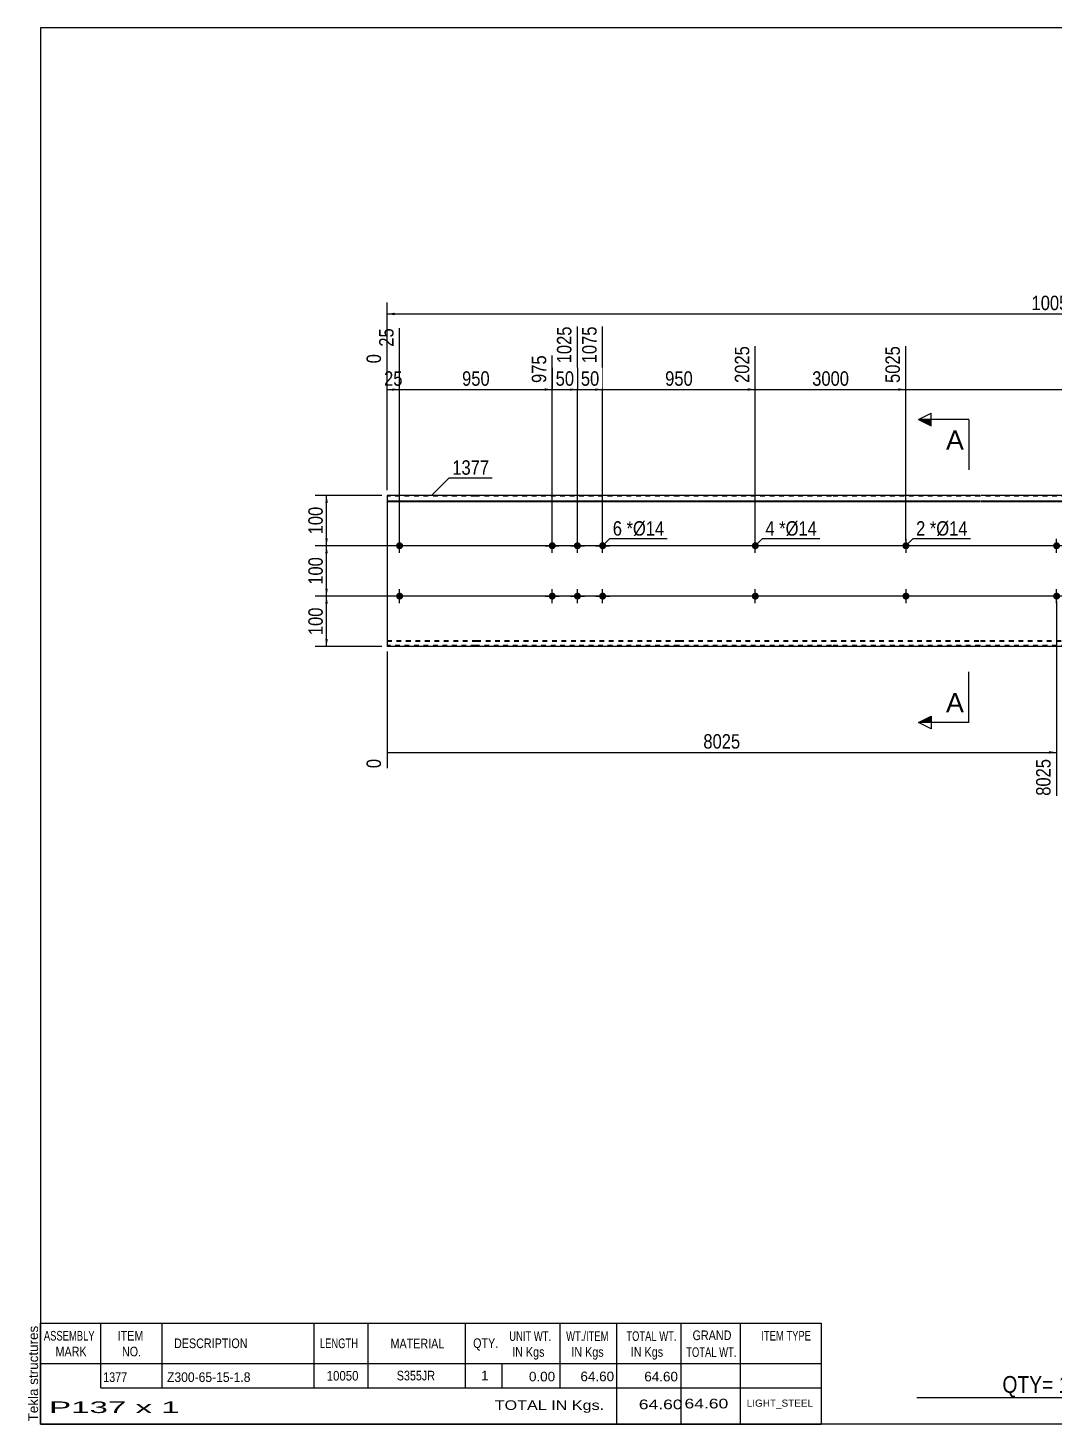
# Model space of a CAD drawing. Header units: millimetres. Extents: x -71 to 331, y -169 to 108.
# Drawn here: x -71.3 to 132.4, y -169.3 to 107.8 of the extents above; entities that cross this region are included whole.
import ezdxf

# ---------------------------------------------------------------- set-up
doc = ezdxf.new("R2010")
doc.units = ezdxf.units.MM
doc.linetypes.add('DXK_LINE_DOT1', pattern=[1.8814, 0.9407, -0.9407])
doc.styles.add('Arial', font='ARIAL.TTF', dxfattribs={"height": 0.2})
doc.styles.add('Arial Narrow', font='ARIALN.TTF', dxfattribs={"height": 0.2})

# ---------------------------------------------------------------- blocks, each defined once
blk = doc.blocks.new('Unknown-629086213-1734')
at = {"color": 5, "linetype": 'Continuous'}
for p, q in [((331.25, 107.75), (-68.75, 107.75)), ((-68.75, 107.75), (-68.75, -169.25)), ((331.25, -169.25), (331.25, 107.75)), ((-68.75, -169.25), (331.25, -169.25))]:
    blk.add_line(p, q, dxfattribs=at)
at = {"color": 174, "linetype": 'Continuous', "style": 'Arial'}
blk.add_text('Tekla structures', height=1.9102, rotation=90, dxfattribs=at).set_placement((-69.25, -168.75))
blk = doc.blocks.new('Part-629086213-1218 - 1203')
at = {"color": 2, "linetype": 'Continuous'}
for p, q in [((0, 15), (0, -15)), ((17.6, 15), (0, 15)), ((0, 13.94), (17.6, 13.94)), ((57.89, 15), (17.7, 15)), ((17.7, 13.94), (57.89, 13.94)), ((88.18, 15), (57.99, 15)), ((57.99, 13.94), (88.18, 13.94)), ((117.68, 15), (88.28, 15)), ((88.28, 13.94), (117.68, 13.94)), ((147.98, 15), (117.78, 15)), ((117.78, 13.94), (147.98, 13.94)), ((177.48, 15), (148.08, 15)), ((148.08, 13.94), (177.48, 13.94)), ((217.77, 15), (177.58, 15)), ((177.58, 13.94), (217.77, 13.94)), ((247.27, 15), (217.87, 15)), ((217.87, 13.94), (247.27, 13.94)), ((264.97, 15), (247.37, 15)), ((247.37, 13.94), (264.97, 13.94)), ((264.97, 13.94), (264.97, 15)), ((264.97, -15), (264.97, 13.94)), ((0, 13.81), (17.6, 13.81)), ((17.7, 13.81), (57.89, 13.81)), ((57.99, 13.81), (88.18, 13.81)), ((88.28, 13.81), (117.68, 13.81)), ((117.78, 13.81), (147.98, 13.81)), ((148.08, 13.81), (177.48, 13.81)), ((177.58, 13.81), (217.77, 13.81)), ((217.87, 13.81), (247.27, 13.81)), ((247.37, 13.81), (264.97, 13.81)), ((17.6, -15), (0, -15)), ((57.89, -15), (17.7, -15)), ((88.18, -15), (57.99, -15)), ((117.68, -15), (88.28, -15)), ((147.98, -15), (117.78, -15)), ((177.48, -15), (148.08, -15)), ((217.77, -15), (177.58, -15)), ((247.27, -15), (217.87, -15)), ((264.97, -15), (247.37, -15))]:
    blk.add_line(p, q, dxfattribs=at)
at = {"color": 7, "linetype": 'DXK_LINE_DOT1'}
for p, q in [((17.6, 14.82), (0, 14.82)), ((57.89, 14.82), (17.7, 14.82)), ((88.18, 14.82), (57.99, 14.82)), ((117.68, 14.82), (88.28, 14.82)), ((147.98, 14.82), (117.78, 14.82)), ((177.48, 14.82), (148.08, 14.82)), ((217.77, 14.82), (177.58, 14.82)), ((247.27, 14.82), (217.87, 14.82)), ((264.97, 14.82), (247.37, 14.82)), ((0, -13.81), (17.6, -13.81)), ((17.7, -13.81), (57.89, -13.81)), ((57.99, -13.81), (88.18, -13.81)), ((88.28, -13.81), (117.68, -13.81)), ((117.78, -13.81), (147.98, -13.81)), ((148.08, -13.81), (177.48, -13.81)), ((177.58, -13.81), (217.77, -13.81)), ((217.87, -13.81), (247.27, -13.81)), ((247.37, -13.81), (264.97, -13.81)), ((0, -13.94), (17.6, -13.94)), ((17.6, -14.82), (0, -14.82)), ((17.7, -13.94), (57.89, -13.94)), ((57.89, -14.82), (17.7, -14.82)), ((57.99, -13.94), (88.18, -13.94)), ((88.18, -14.82), (57.99, -14.82)), ((88.28, -13.94), (117.68, -13.94)), ((117.68, -14.82), (88.28, -14.82)), ((117.78, -13.94), (147.98, -13.94)), ((147.98, -14.82), (117.78, -14.82)), ((148.08, -13.94), (177.48, -13.94)), ((177.48, -14.82), (148.08, -14.82)), ((177.58, -13.94), (217.77, -13.94)), ((217.77, -14.82), (177.58, -14.82)), ((217.87, -13.94), (247.27, -13.94)), ((247.27, -14.82), (217.87, -14.82)), ((247.37, -13.94), (264.97, -13.94)), ((264.97, -14.82), (247.37, -14.82))]:
    blk.add_line(p, q, dxfattribs=at)
blk = doc.blocks.new('Bolt-629086213-1220 - 1203')
at = {"linetype": 'Continuous'}
for points in [[(132.18, -5, -1), (133.58, -5, -1)], [(261.77, -5, -1), (263.17, -5, -1)]]:
    blk.add_hatch(color=3, dxfattribs=at).paths.add_polyline_path(points)
at = {"color": 3, "linetype": 'Continuous'}
for p, q in [((134.28, -5), (131.48, -5)), ((132.88, -6.4), (132.88, -3.6)), ((263.87, -5), (261.07, -5)), ((262.47, -6.4), (262.47, -3.6))]:
    blk.add_line(p, q, dxfattribs=at)
blk = doc.blocks.new('Bolt-629086213-1221 - 1203')
at = {"linetype": 'Continuous'}
for points in [[(103.68, 5, -1), (102.28, 5, -1)], [(103.68, -5, -1), (102.28, -5, -1)]]:
    blk.add_hatch(color=3, dxfattribs=at).paths.add_polyline_path(points)
at = {"color": 3, "linetype": 'Continuous'}
for p, q in [((102.98, 6.4), (102.98, 3.6)), ((104.38, 5), (101.58, 5)), ((104.38, -5), (101.58, -5)), ((102.98, -3.6), (102.98, -6.4))]:
    blk.add_line(p, q, dxfattribs=at)
blk = doc.blocks.new('Bolt-629086213-1222 - 1203')
at = {"linetype": 'Continuous'}
for points in [[(132.18, 5, -1), (133.58, 5, -1)], [(261.77, 5, -1), (263.17, 5, -1)]]:
    blk.add_hatch(color=3, dxfattribs=at).paths.add_polyline_path(points)
at = {"color": 3, "linetype": 'Continuous'}
for p, q in [((132.88, 3.6), (132.88, 6.4)), ((262.47, 3.6), (262.47, 6.4)), ((134.28, 5), (131.48, 5)), ((263.87, 5), (261.07, 5))]:
    blk.add_line(p, q, dxfattribs=at)
blk = doc.blocks.new('Bolt-629086213-1225 - 1203')
at = {"linetype": 'Continuous'}
for points in [[(32.09, 5, -1), (33.49, 5, -1)], [(37.09, 5, -1), (38.49, 5, -1)], [(42.09, 5, -1), (43.49, 5, -1)], [(32.09, -5, -1), (33.49, -5, -1)], [(37.09, -5, -1), (38.49, -5, -1)], [(42.09, -5, -1), (43.49, -5, -1)]]:
    blk.add_hatch(color=3, dxfattribs=at).paths.add_polyline_path(points)
at = {"color": 3, "linetype": 'Continuous'}
for p, q in [((32.79, 3.6), (32.79, 6.4)), ((37.79, 3.6), (37.79, 6.4)), ((42.79, 3.6), (42.79, 6.4)), ((31.39, 5), (34.19, 5)), ((36.39, 5), (39.19, 5)), ((41.39, 5), (44.19, 5)), ((31.39, -5), (34.19, -5)), ((32.79, -6.4), (32.79, -3.6)), ((36.39, -5), (39.19, -5)), ((37.79, -6.4), (37.79, -3.6)), ((41.39, -5), (44.19, -5)), ((42.79, -6.4), (42.79, -3.6))]:
    blk.add_line(p, q, dxfattribs=at)
blk = doc.blocks.new('Bolt-629086213-1226 - 1203')
at = {"linetype": 'Continuous'}
for points in [[(1.8, 5, -1), (3.2, 5, -1)], [(72.39, 5, -1), (73.79, 5, -1)]]:
    blk.add_hatch(color=3, dxfattribs=at).paths.add_polyline_path(points)
at = {"color": 3, "linetype": 'Continuous'}
for p, q in [((2.5, 3.6), (2.5, 6.4)), ((73.09, 3.6), (73.09, 6.4)), ((3.9, 5), (1.1, 5)), ((74.49, 5), (71.69, 5))]:
    blk.add_line(p, q, dxfattribs=at)
blk = doc.blocks.new('Bolt-629086213-1227 - 1203')
at = {"linetype": 'Continuous'}
for points in [[(1.8, -5, -1), (3.2, -5, -1)], [(72.39, -5, -1), (73.79, -5, -1)]]:
    blk.add_hatch(color=3, dxfattribs=at).paths.add_polyline_path(points)
at = {"color": 3, "linetype": 'Continuous'}
for p, q in [((3.9, -5), (1.1, -5)), ((2.5, -6.4), (2.5, -3.6)), ((74.49, -5), (71.69, -5)), ((73.09, -6.4), (73.09, -3.6))]:
    blk.add_line(p, q, dxfattribs=at)
blk = doc.blocks.new('StraightDimension-629086213-1328 - 1203')
at = {"linetype": 'Continuous'}
for points in [[(-12.25, 3.5), (-12, 5), (-11.75, 3.5)], [(-11.75, -3.5), (-12, -5), (-12.25, -3.5)]]:
    blk.add_hatch(color=7, dxfattribs=at).paths.add_polyline_path(points)
at = {"color": 7, "linetype": 'Continuous'}
for p, q in [((131.88, 5), (-14.25, 5)), ((-12, -5), (-12, 5)), ((131.88, -5), (-14.25, -5))]:
    blk.add_line(p, q, dxfattribs=at)
at = {"color": 0}
blk.add_wipeout([(-12.15, 3.34), (-16.35, 3.34), (-16.35, -3.34), (-12.15, -3.34)], dxfattribs=at)
at = {"color": 3, "style": 'Arial Narrow'}
blk.add_text('100', height=2.863, rotation=90.0002, dxfattribs=at).set_placement((-12.75, -2.74))
blk = doc.blocks.new('StraightDimension-629086213-1297 - 1203')
at = {"linetype": 'Continuous'}
blk.add_hatch(color=7, dxfattribs=at).paths.add_polyline_path([(71.59, 36.25), (73.09, 36), (71.59, 35.75)])
at = {"color": 7, "linetype": 'Continuous'}
for p, q in [((42.79, 6), (42.79, 48.51)), ((73.09, 6), (73.09, 44.61)), ((42.79, 36), (73.09, 36))]:
    blk.add_line(p, q, dxfattribs=at)
at = {"color": 0, "linetype": 'Continuous'}
blk.add_wipeout([(72.49, 45.21), (68.29, 45.21), (68.29, 36.7), (72.49, 36.7)], dxfattribs=at)
at = {"color": 0}
blk.add_wipeout([(61.28, 36.15), (61.28, 40.35), (54.6, 40.35), (54.6, 36.15)], dxfattribs=at)
at = {"color": 3, "linetype": 'Continuous', "style": 'Arial Narrow'}
blk.add_text('2025', height=2.863, rotation=90.0002, dxfattribs=at).set_placement((71.89, 37.3))
at = {"color": 3, "style": 'Arial Narrow'}
blk.add_text('950', height=2.863, dxfattribs=at).set_placement((55.2, 36.75))
blk = doc.blocks.new('StraightDimension-629086213-1301 - 1203')
at = {"linetype": 'Continuous'}
blk.add_hatch(color=7, dxfattribs=at).paths.add_polyline_path([(1, 36.25), (2.5, 36), (1, 35.75)])
at = {"color": 7, "linetype": 'Continuous'}
for p, q in [((2.5, 6), (2.5, 48.16)), ((0, 16), (0, 43.03)), ((0, 36), (2.5, 36))]:
    blk.add_line(p, q, dxfattribs=at)
at = {"color": 0, "linetype": 'Continuous'}
blk.add_wipeout([(1.9, 48.76), (-2.3, 48.76), (-2.3, 43.9), (1.9, 43.9)], dxfattribs=at)
at = {"color": 0}
blk.add_wipeout([(3.68, 36.15), (3.68, 40.35), (-1.18, 40.35), (-1.18, 36.15)], dxfattribs=at)
at = {"color": 0, "linetype": 'Continuous'}
blk.add_wipeout([(-0.6, 43.63), (-4.8, 43.63), (-4.8, 40.6), (-0.6, 40.6)], dxfattribs=at)
at = {"color": 3, "linetype": 'Continuous', "style": 'Arial Narrow'}
for s, height, p in [('25', 2.863, (1.3, 44.5)), ('0', 2.86, (-1.2, 41.2))]:
    blk.add_text(s, height=height, rotation=90.0002, dxfattribs=at).set_placement(p)
at = {"color": 3, "style": 'Arial Narrow'}
blk.add_text('25', height=2.863, dxfattribs=at).set_placement((-0.58, 36.75))
blk = doc.blocks.new('StraightDimension-629086213-1329 - 1203')
at = {"linetype": 'Continuous'}
for points in [[(-12.25, -6.5), (-12, -5), (-11.75, -6.5)], [(-11.75, -13.5), (-12, -15), (-12.25, -13.5)]]:
    blk.add_hatch(color=7, dxfattribs=at).paths.add_polyline_path(points)
at = {"color": 7, "linetype": 'Continuous'}
for p, q in [((131.88, -5), (-14.25, -5)), ((-12, -15), (-12, -5)), ((-1, -15), (-14.25, -15))]:
    blk.add_line(p, q, dxfattribs=at)
at = {"color": 0}
blk.add_wipeout([(-12.15, -6.66), (-16.35, -6.66), (-16.35, -13.34), (-12.15, -13.34)], dxfattribs=at)
at = {"color": 3, "style": 'Arial Narrow'}
blk.add_text('100', height=2.863, rotation=90.0002, dxfattribs=at).set_placement((-12.75, -12.74))
blk = doc.blocks.new('StraightDimension-629086213-1265 - 1203')
at = {"linetype": 'Continuous'}
blk.add_hatch(color=7, dxfattribs=at).paths.add_polyline_path([(131.38, -35.75), (132.88, -36), (131.38, -36.25)])
at = {"color": 7, "linetype": 'Continuous'}
for p, q in [((132.88, -6), (132.88, -44.61)), ((0, -16), (0, -39.13)), ((0, -36), (132.88, -36))]:
    blk.add_line(p, q, dxfattribs=at)
at = {"color": 0}
blk.add_wipeout([(70.7, -35.85), (70.7, -31.65), (62.18, -31.65), (62.18, -35.85)], dxfattribs=at)
at = {"color": 0, "linetype": 'Continuous'}
for points in [[(-0.6, -36.7), (-4.8, -36.7), (-4.8, -39.73), (-0.6, -39.73)], [(132.28, -36.7), (128.08, -36.7), (128.08, -45.21), (132.28, -45.21)]]:
    blk.add_wipeout(points, dxfattribs=at)
at = {"color": 3, "style": 'Arial Narrow'}
blk.add_text('8025', height=2.863, dxfattribs=at).set_placement((62.78, -35.25))
at = {"color": 3, "linetype": 'Continuous', "style": 'Arial Narrow'}
for s, height, p in [('0', 2.86, (-1.2, -39.13)), ('8025', 2.863, (131.68, -44.61))]:
    blk.add_text(s, height=height, rotation=90.0002, dxfattribs=at).set_placement(p)
blk = doc.blocks.new('StraightDimension-629086213-1295 - 1203')
at = {"linetype": 'Continuous'}
blk.add_hatch(color=7, dxfattribs=at).paths.add_polyline_path([(263.47, 36.25), (264.97, 36), (263.47, 35.75)])
at = {"color": 7, "linetype": 'Continuous'}
for p, q in [((102.98, 6), (102.98, 44.61)), ((264.97, 16), (264.97, 46.44)), ((102.98, 36), (264.97, 36))]:
    blk.add_line(p, q, dxfattribs=at)
at = {"color": 0, "linetype": 'Continuous'}
blk.add_wipeout([(264.37, 47.04), (260.17, 47.04), (260.17, 36.7), (264.37, 36.7)], dxfattribs=at)
at = {"color": 0}
blk.add_wipeout([(188.23, 36.15), (188.23, 40.35), (179.72, 40.35), (179.72, 36.15)], dxfattribs=at)
at = {"color": 3, "linetype": 'Continuous', "style": 'Arial Narrow'}
blk.add_text('10050', height=2.863, rotation=90.0002, dxfattribs=at).set_placement((263.77, 37.3))
at = {"color": 3, "style": 'Arial Narrow'}
blk.add_text('5025', height=2.863, dxfattribs=at).set_placement((180.32, 36.75))
blk = doc.blocks.new('StraightDimension-629086213-1296 - 1203')
at = {"linetype": 'Continuous'}
blk.add_hatch(color=7, dxfattribs=at).paths.add_polyline_path([(101.48, 36.25), (102.98, 36), (101.48, 35.75)])
at = {"color": 7, "linetype": 'Continuous'}
for p, q in [((73.09, 6), (73.09, 44.61)), ((102.98, 6), (102.98, 44.61)), ((73.09, 36), (102.98, 36))]:
    blk.add_line(p, q, dxfattribs=at)
at = {"color": 0, "linetype": 'Continuous'}
blk.add_wipeout([(102.38, 45.21), (98.18, 45.21), (98.18, 36.7), (102.38, 36.7)], dxfattribs=at)
at = {"color": 0}
blk.add_wipeout([(92.29, 36.15), (92.29, 40.35), (83.78, 40.35), (83.78, 36.15)], dxfattribs=at)
at = {"color": 3, "linetype": 'Continuous', "style": 'Arial Narrow'}
blk.add_text('5025', height=2.863, rotation=90.0002, dxfattribs=at).set_placement((101.78, 37.3))
at = {"color": 3, "style": 'Arial Narrow'}
blk.add_text('3000', height=2.863, dxfattribs=at).set_placement((84.38, 36.75))
blk = doc.blocks.new('StraightDimension-629086213-1298 - 1203')
at = {"linetype": 'Continuous'}
blk.add_hatch(color=7, dxfattribs=at).paths.add_polyline_path([(41.29, 36.25), (42.79, 36), (41.29, 35.75)])
at = {"color": 7, "linetype": 'Continuous'}
for p, q in [((37.79, 6), (37.79, 48.51)), ((42.79, 6), (42.79, 48.51)), ((37.79, 36), (42.79, 36))]:
    blk.add_line(p, q, dxfattribs=at)
at = {"color": 0}
blk.add_wipeout([(42.72, 36.15), (42.72, 40.35), (37.87, 40.35), (37.87, 36.15)], dxfattribs=at)
at = {"color": 0, "linetype": 'Continuous'}
blk.add_wipeout([(42.19, 49.11), (37.99, 49.11), (37.99, 40.6), (42.19, 40.6)], dxfattribs=at)
at = {"color": 3, "linetype": 'Continuous', "style": 'Arial Narrow'}
blk.add_text('1075', height=2.863, rotation=90.0002, dxfattribs=at).set_placement((41.59, 41.2))
at = {"color": 3, "style": 'Arial Narrow'}
blk.add_text('50', height=2.863, dxfattribs=at).set_placement((38.47, 36.75))
blk = doc.blocks.new('StraightDimension-629086213-1299 - 1203')
at = {"linetype": 'Continuous'}
blk.add_hatch(color=7, dxfattribs=at).paths.add_polyline_path([(36.29, 36.25), (37.79, 36), (36.29, 35.75)])
at = {"color": 7, "linetype": 'Continuous'}
for p, q in [((37.79, 6), (37.79, 48.51)), ((32.79, 6), (32.79, 42.78)), ((32.79, 36), (37.79, 36))]:
    blk.add_line(p, q, dxfattribs=at)
at = {"color": 0}
blk.add_wipeout([(37.72, 36.15), (37.72, 40.35), (32.87, 40.35), (32.87, 36.15)], dxfattribs=at)
at = {"color": 0, "linetype": 'Continuous'}
blk.add_wipeout([(37.19, 49.11), (32.99, 49.11), (32.99, 40.6), (37.19, 40.6)], dxfattribs=at)
at = {"color": 3, "linetype": 'Continuous', "style": 'Arial Narrow'}
blk.add_text('1025', height=2.863, rotation=90.0002, dxfattribs=at).set_placement((36.59, 41.2))
at = {"color": 3, "style": 'Arial Narrow'}
blk.add_text('50', height=2.863, dxfattribs=at).set_placement((33.47, 36.75))
blk = doc.blocks.new('StraightDimension-629086213-1300 - 1203')
at = {"linetype": 'Continuous'}
blk.add_hatch(color=7, dxfattribs=at).paths.add_polyline_path([(31.29, 36.25), (32.79, 36), (31.29, 35.75)])
at = {"color": 7, "linetype": 'Continuous'}
for p, q in [((2.5, 6), (2.5, 48.16)), ((32.79, 6), (32.79, 42.78)), ((2.5, 36), (32.79, 36))]:
    blk.add_line(p, q, dxfattribs=at)
at = {"color": 0, "linetype": 'Continuous'}
blk.add_wipeout([(32.19, 43.38), (27.99, 43.38), (27.99, 36.7), (32.19, 36.7)], dxfattribs=at)
at = {"color": 0}
blk.add_wipeout([(20.99, 36.15), (20.99, 40.35), (14.3, 40.35), (14.3, 36.15)], dxfattribs=at)
at = {"color": 3, "linetype": 'Continuous', "style": 'Arial Narrow'}
blk.add_text('975', height=2.863, rotation=90.0002, dxfattribs=at).set_placement((31.59, 37.3))
at = {"color": 3, "style": 'Arial Narrow'}
blk.add_text('950', height=2.863, dxfattribs=at).set_placement((14.9, 36.75))
blk = doc.blocks.new('StraightDimension-629086213-1327 - 1203')
at = {"linetype": 'Continuous'}
for points in [[(-12.25, 13.5), (-12, 15), (-11.75, 13.5)], [(-11.75, 6.5), (-12, 5), (-12.25, 6.5)]]:
    blk.add_hatch(color=7, dxfattribs=at).paths.add_polyline_path(points)
at = {"color": 7, "linetype": 'Continuous'}
for p, q in [((-1, 15), (-14.25, 15)), ((-12, 5), (-12, 15)), ((131.88, 5), (-14.25, 5))]:
    blk.add_line(p, q, dxfattribs=at)
at = {"color": 0}
blk.add_wipeout([(-12.15, 13.34), (-16.35, 13.34), (-16.35, 6.66), (-12.15, 6.66)], dxfattribs=at)
at = {"color": 3, "style": 'Arial Narrow'}
blk.add_text('100', height=2.863, rotation=90.0002, dxfattribs=at).set_placement((-12.75, 7.26))
blk = doc.blocks.new('StraightDimension-629086213-1351 - 1203')
at = {"linetype": 'Continuous'}
for points in [[(1.5, 50.75), (0, 51), (1.5, 51.25)], [(263.47, 51.25), (264.97, 51), (263.47, 50.75)]]:
    blk.add_hatch(color=7, dxfattribs=at).paths.add_polyline_path(points)
at = {"color": 7, "linetype": 'Continuous'}
for p, q in [((0, 16), (0, 53.25)), ((264.97, 16), (264.97, 53.25)), ((0, 51), (264.97, 51))]:
    blk.add_line(p, q, dxfattribs=at)
at = {"color": 0}
blk.add_wipeout([(137.66, 51.15), (137.66, 55.35), (127.31, 55.35), (127.31, 51.15)], dxfattribs=at)
at = {"color": 3, "style": 'Arial Narrow'}
blk.add_text('10050', height=2.863, dxfattribs=at).set_placement((127.91, 51.75))
blk = doc.blocks.new('CBS_BOM-629086213-1784')
at = {"color": 7, "linetype": 'Continuous'}
for p, q in [((-68.78, -157.28), (-68.78, -149.28)), ((-68.78, -149.28), (86.14, -149.28)), ((-56.78, -157.28), (-56.78, -149.28)), ((-44.59, -157.28), (-44.59, -149.28)), ((-14.43, -157.28), (-14.43, -149.28)), ((-3.75, -157.28), (-3.75, -149.28)), ((15.57, -157.28), (15.57, -149.28)), ((34.37, -157.28), (34.37, -149.28)), ((45.58, -157.28), (45.58, -149.28)), ((58.37, -157.28), (58.37, -149.28)), ((70.12, -157.28), (70.12, -149.28)), ((86.14, -149.29), (86.14, -157.27)), ((-68.78, -157.28), (86.14, -157.28)), ((-68.78, -162.08), (-68.78, -157.28)), ((-56.78, -162.08), (-56.78, -157.28)), ((-44.59, -162.08), (-44.59, -157.28)), ((-14.43, -162.08), (-14.43, -157.28)), ((-3.75, -162.08), (-3.75, -157.28)), ((15.57, -162.08), (15.57, -157.28)), ((22.83, -162.08), (22.83, -157.28)), ((34.37, -162.08), (34.37, -157.28)), ((45.58, -162.08), (45.58, -157.28)), ((58.37, -162.08), (58.37, -157.28)), ((70.14, -162.08), (70.14, -157.28)), ((86.14, -157.28), (86.14, -162.08)), ((-68.78, -169.28), (-68.78, -162.1)), ((-56.78, -162.08), (86.14, -162.08)), ((45.58, -169.28), (45.58, -162.1)), ((58.37, -169.28), (58.37, -162.1)), ((70.18, -169.28), (70.18, -162.1)), ((86.14, -162.08), (86.14, -169.28)), ((-68.78, -169.28), (86.14, -169.28))]:
    blk.add_line(p, q, dxfattribs=at)
at = {"color": 3, "linetype": 'Continuous', "style": 'Arial'}
for s, height, width, p in [('ASSEMBLY', 1.91, 0.7, (-68.1, -152.71)), ('ITEM', 1.91, 0.8, (-53.45, -152.71)), ('DESCRIPTION', 1.9102, 0.8, (-42.27, -154.21)), ('LENGTH', 1.91, 0.7, (-13.32, -154.21)), ('MATERIAL', 1.91, 0.8, (0.7, -154.26)), ('QTY.', 1.91, 0.8, (17.09, -154.18)), ('UNIT WT.', 1.91, 0.7, (24.26, -152.78)), ('WT./ITEM', 1.91, 0.7, (35.55, -152.78)), ('TOTAL WT.', 1.91, 0.7, (47.49, -152.78)), ('GRAND', 1.91, 0.8, (60.64, -152.62)), ('ITEM TYPE', 1.91, 0.7, (74.28, -152.7)), ('MARK', 1.91, 0.8, (-65.78, -155.84)), ('NO.', 1.91, 0.8, (-52.6, -155.84)), ('IN Kgs', 1.91, 0.8, (24.84, -155.92)), ('IN Kgs', 1.91, 0.8, (36.59, -155.92)), ('IN Kgs', 1.91, 0.8, (48.38, -155.92)), ('TOTAL WT.', 1.91, 0.7, (59.38, -155.96))]:
    blk.add_text(s, height=height, dxfattribs=dict(at, width=width)).set_placement(p)
at = {"color": 7, "linetype": 'Continuous', "style": 'Arial'}
for s, height, width, p in [('1377', 1.91, 0.8, (-56.32, -160.93)), ('Z300-65-15-1.8', 1.9102, 0.9, (-43.65, -160.93)), ('10050', 1.91, 0.85, (-11.97, -160.65)), ('S355JR', 1.91, 0.8, (1.94, -160.62))]:
    blk.add_text(s, height=height, dxfattribs=dict(at, width=width)).set_placement(p)
for s, p in [('1', (18.66, -160.62)), ('0.00', (28.17, -160.81)), ('64.60', (38.39, -160.78)), ('64.60', (51.06, -160.81))]:
    blk.add_text(s, height=1.91, dxfattribs=at).set_placement(p)
at = {"color": 6, "linetype": 'Continuous', "style": 'Arial'}
for s, height, width, p in [('P137 x 1', 2.292, 2.05, (-67.06, -167.09)), ('TOTAL IN Kgs.', 1.9102, 1.2, (21.38, -166.48)), ('64.60', 1.91, 1.3, (49.97, -166.33)), ('64.60', 1.91, 1.3, (59.04, -166.17))]:
    blk.add_text(s, height=height, dxfattribs=dict(at, width=width)).set_placement(p)
blk.add_text('LIGHT_STEEL', height=1.4135, dxfattribs=at).set_placement((71.39, -165.83))
blk = doc.blocks.new('CBS_CALLOFF-629086213-1785')
at = {"color": 7, "linetype": 'Continuous'}
blk.add_line((105.13, -163.98), (221.36, -164), dxfattribs=at)
at = {"color": 3, "linetype": 'Continuous', "style": 'Arial Narrow'}
blk.add_text('QTY= 1 Nos.      COLD FORMED     MKD : P137', height=3.3405, dxfattribs=at).set_placement((122.13, -163.09))
blk = doc.blocks.new('SectionMark-629086213-1256 - 1203')
at = {"linetype": 'Continuous'}
for points in [[(107.98, 30.05), (107.98, 28.8), (105.48, 30.05)], [(107.98, -28.8), (107.98, -30.05), (105.48, -30.05)]]:
    blk.add_hatch(color=30, dxfattribs=at).paths.add_polyline_path(points)
at = {"color": 30, "linetype": 'Continuous'}
for p, q in [((105.48, 30.05), (107.98, 31.3)), ((107.98, 28.8), (107.98, 31.3)), ((115.48, 30.05), (105.48, 30.05)), ((105.48, 30.05), (107.98, 28.8)), ((105.48, -30.05), (107.98, -28.8)), ((115.48, -30.05), (105.48, -30.05)), ((107.98, -31.3), (105.48, -30.05)), ((107.98, -28.8), (107.98, -31.3))]:
    blk.add_line(p, q, dxfattribs=at)
at = {"color": 0, "linetype": 'Continuous'}
for points in [[(114.48, 24.05), (114.48, 28.05), (110.93, 28.05), (110.93, 24.05)], [(114.48, -28.05), (114.48, -24.05), (110.93, -24.05), (110.93, -28.05)]]:
    blk.add_wipeout(points, dxfattribs=at)
at = {"color": 30, "linetype": 'Continuous'}
for p, q in [((115.48, 30.05), (115.48, 20.05)), ((115.48, -30.05), (115.48, -20.05))]:
    blk.add_line(p, q, dxfattribs=at)
at = {"color": 96, "linetype": 'Continuous', "style": 'Arial'}
for p in [(110.93, 24.05), (110.93, -28.05)]:
    blk.add_text('A', height=3.82, dxfattribs=at).set_placement(p)
blk = doc.blocks.new('Mark-629086213-1354 - 1203')
at = {"color": 0}
blk.add_wipeout([(20.27, 19.09), (20.27, 22.09), (12.96, 22.09), (12.96, 19.09)], dxfattribs=at)
blk.add_wipeout([(20.27, 19.09), (20.27, 22.09), (12.96, 22.09), (12.96, 19.09)], dxfattribs=at)
at = {"color": 7, "linetype": 'Continuous'}
for p, q in [((8.82, 14.95), (12.36, 18.49)), ((12.36, 18.49), (20.87, 18.49))]:
    blk.add_line(p, q, dxfattribs=at)
at = {"color": 3, "style": 'Arial Narrow'}
blk.add_text('1377', height=2.863, dxfattribs=at).set_placement((12.96, 19.09))
blk = doc.blocks.new('MarkSet-629086213-1370 - 1203')
at = {"color": 0}
blk.add_wipeout([(76.93, 7.01), (76.93, 10.01), (75.1, 10.01), (75.1, 7.01)], dxfattribs=at)
blk.add_wipeout([(76.93, 7.01), (76.93, 10.01), (75.1, 10.01), (75.1, 7.01)], dxfattribs=at)
at = {"color": 7, "linetype": 'Continuous'}
blk.add_line((73.09, 5), (74.5, 6.41), dxfattribs=at)
at = {"color": 0}
blk.add_wipeout([(79.11, 7.01), (79.11, 10.01), (77.83, 10.01), (77.83, 7.01)], dxfattribs=at)
blk.add_wipeout([(79.11, 7.01), (79.11, 10.01), (77.83, 10.01), (77.83, 7.01)], dxfattribs=at)
at = {"color": 3, "style": 'Arial Narrow'}
blk.add_text('4', height=2.86, dxfattribs=at).set_placement((75.1, 7.01))
at = {"color": 0}
blk.add_wipeout([(85.32, 7.01), (85.32, 10.01), (79.11, 10.01), (79.11, 7.01)], dxfattribs=at)
blk.add_wipeout([(85.32, 7.01), (85.32, 10.01), (79.11, 10.01), (79.11, 7.01)], dxfattribs=at)
at = {"color": 7, "linetype": 'Continuous'}
blk.add_line((74.5, 6.41), (85.92, 6.41), dxfattribs=at)
at = {"color": 3, "style": 'Arial Narrow'}
for s, height, p in [('*', 2.86, (77.83, 7.01)), ('Ø14', 2.863, (79.11, 7.01))]:
    blk.add_text(s, height=height, dxfattribs=at).set_placement(p)
blk = doc.blocks.new('Mark-629086213-1374 - 1203')
at = {"color": 0}
blk.add_wipeout([(106.83, 7.01), (106.83, 10.01), (105, 10.01), (105, 7.01)], dxfattribs=at)
blk.add_wipeout([(106.83, 7.01), (106.83, 10.01), (105, 10.01), (105, 7.01)], dxfattribs=at)
at = {"color": 7, "linetype": 'Continuous'}
blk.add_line((102.98, 5), (104.4, 6.41), dxfattribs=at)
at = {"color": 0}
blk.add_wipeout([(109, 7.01), (109, 10.01), (107.73, 10.01), (107.73, 7.01)], dxfattribs=at)
blk.add_wipeout([(109, 7.01), (109, 10.01), (107.73, 10.01), (107.73, 7.01)], dxfattribs=at)
at = {"color": 3, "style": 'Arial Narrow'}
blk.add_text('2', height=2.86, dxfattribs=at).set_placement((105, 7.01))
at = {"color": 0}
blk.add_wipeout([(115.22, 7.01), (115.22, 10.01), (109, 10.01), (109, 7.01)], dxfattribs=at)
blk.add_wipeout([(115.22, 7.01), (115.22, 10.01), (109, 10.01), (109, 7.01)], dxfattribs=at)
at = {"color": 7, "linetype": 'Continuous'}
blk.add_line((104.4, 6.41), (115.82, 6.41), dxfattribs=at)
at = {"color": 3, "style": 'Arial Narrow'}
for s, height, p in [('*', 2.86, (107.73, 7.01)), ('Ø14', 2.863, (109, 7.01))]:
    blk.add_text(s, height=height, dxfattribs=at).set_placement(p)
blk = doc.blocks.new('Mark-629086213-1377 - 1203')
at = {"color": 0}
blk.add_wipeout([(46.64, 7.01), (46.64, 10.01), (44.81, 10.01), (44.81, 7.01)], dxfattribs=at)
blk.add_wipeout([(46.64, 7.01), (46.64, 10.01), (44.81, 10.01), (44.81, 7.01)], dxfattribs=at)
at = {"color": 7, "linetype": 'Continuous'}
blk.add_line((42.79, 5), (44.21, 6.41), dxfattribs=at)
at = {"color": 0}
blk.add_wipeout([(48.81, 7.01), (48.81, 10.01), (47.54, 10.01), (47.54, 7.01)], dxfattribs=at)
blk.add_wipeout([(48.81, 7.01), (48.81, 10.01), (47.54, 10.01), (47.54, 7.01)], dxfattribs=at)
at = {"color": 3, "style": 'Arial Narrow'}
blk.add_text('6', height=2.86, dxfattribs=at).set_placement((44.81, 7.01))
at = {"color": 0}
blk.add_wipeout([(55.03, 7.01), (55.03, 10.01), (48.81, 10.01), (48.81, 7.01)], dxfattribs=at)
blk.add_wipeout([(55.03, 7.01), (55.03, 10.01), (48.81, 10.01), (48.81, 7.01)], dxfattribs=at)
at = {"color": 7, "linetype": 'Continuous'}
blk.add_line((44.21, 6.41), (55.63, 6.41), dxfattribs=at)
at = {"color": 3, "style": 'Arial Narrow'}
for s, height, p in [('*', 2.86, (47.54, 7.01)), ('Ø14', 2.863, (48.81, 7.01))]:
    blk.add_text(s, height=height, dxfattribs=at).set_placement(p)

msp = doc.modelspace()

# ---------------------------------------------------------------- block references
for name in ['Unknown-629086213-1734', 'Part-629086213-1218 - 1203', 'Bolt-629086213-1226 - 1203', 'Bolt-629086213-1225 - 1203', 'Bolt-629086213-1221 - 1203', 'Bolt-629086213-1222 - 1203', 'Bolt-629086213-1227 - 1203', 'Bolt-629086213-1220 - 1203', 'CBS_BOM-629086213-1784', 'CBS_CALLOFF-629086213-1785']:
    msp.add_blockref(name, (0, 0))

# ---------------------------------------------------------------- next in the draw order: block references
msp.add_blockref('StraightDimension-629086213-1328 - 1203', (0, 0))

# ---------------------------------------------------------------- next in the draw order: block references
for name in ['StraightDimension-629086213-1301 - 1203', 'StraightDimension-629086213-1297 - 1203', 'StraightDimension-629086213-1295 - 1203', 'StraightDimension-629086213-1329 - 1203']:
    msp.add_blockref(name, (0, 0))

# ---------------------------------------------------------------- next in the draw order: block references
for name in ['StraightDimension-629086213-1298 - 1203', 'StraightDimension-629086213-1296 - 1203', 'StraightDimension-629086213-1265 - 1203']:
    msp.add_blockref(name, (0, 0))

# ---------------------------------------------------------------- next in the draw order: block references
msp.add_blockref('StraightDimension-629086213-1299 - 1203', (0, 0))

# ---------------------------------------------------------------- next in the draw order: block references
msp.add_blockref('StraightDimension-629086213-1300 - 1203', (0, 0))

# ---------------------------------------------------------------- next in the draw order: block references
msp.add_blockref('StraightDimension-629086213-1327 - 1203', (0, 0))

# ---------------------------------------------------------------- next in the draw order: block references
for name in ['StraightDimension-629086213-1351 - 1203', 'Mark-629086213-1377 - 1203', 'MarkSet-629086213-1370 - 1203']:
    msp.add_blockref(name, (0, 0))

# ---------------------------------------------------------------- next in the draw order: block references
for name in ['SectionMark-629086213-1256 - 1203', 'Mark-629086213-1354 - 1203']:
    msp.add_blockref(name, (0, 0))

# ---------------------------------------------------------------- next in the draw order: block references
msp.add_blockref('Mark-629086213-1374 - 1203', (0, 0))

doc.saveas('drawing.dxf')
